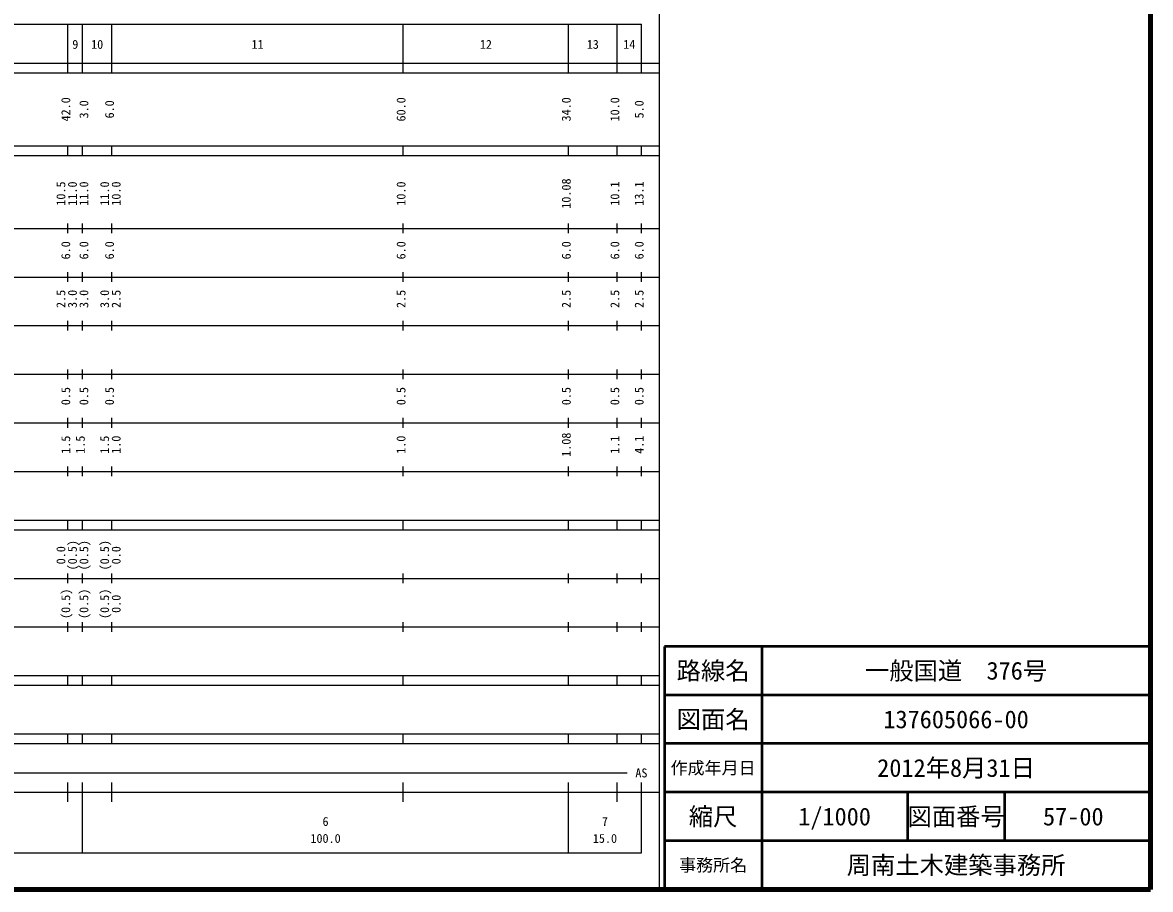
# Model space of a CAD drawing. Units: millimetres on the paper, enlarged 1000 times. Extents: x 40000 to 680000, y 20000 to 380000.
# Drawn here: x 447890 to 680000, y 20000 to 198357 of the extents above; entities that cross this region are included whole.
import ezdxf
from ezdxf.enums import TextEntityAlignment as Align

# ---------------------------------------------------------------- set-up
doc = ezdxf.new("R2010")
doc.units = ezdxf.units.MM
doc.header["$LTSCALE"] = 1000
for name, color, linetype, lineweight in [('M-TTL', 2, 'Continuous', 140), ('M-TTL-BAND', 7, 'Continuous', 25), ('M-TTL-FRAM', 2, 'Continuous', 50), ('M-TTL-LINE', 7, 'Continuous', 50)]:
    doc.layers.add(name, color=color, linetype=linetype, lineweight=lineweight)
doc.layers.add('M-TTL-TXT', color=7, linetype='Continuous')
doc.styles.add('ＭＳ ゴシック', font='')
doc.styles.get('ＭＳ ゴシック').set_extended_font_data('MS Gothic')

msp = doc.modelspace()

# ---------------------------------------------------------------- linework, layer by layer
at = {"layer": 'M-TTL'}
for p, q in [((680000, 20000), (680000, 380000)), ((40000, 20000), (680000, 20000))]:
    msp.add_line(p, q, dxfattribs=at)
at = {"layer": 'M-TTL-BAND'}
for p, q in [((579000, 20000), (579000, 370000)), ((60242, 198000), (575242, 198000)), ((457242, 188000), (457242, 198000)), ((460242, 188000), (460242, 198000)), ((466242, 188000), (466242, 198000)), ((526242, 188000), (526242, 198000)), ((560242, 188000), (560242, 198000)), ((570242, 188000), (570242, 198000)), ((575242, 188000), (575242, 198000)), ((40000, 190000), (579000, 190000)), ((40000, 188000), (579000, 188000)), ((40000, 173000), (579000, 173000)), ((457242, 171000), (457242, 173000)), ((460242, 171000), (460242, 173000)), ((466242, 171000), (466242, 173000)), ((526242, 171000), (526242, 173000)), ((560242, 171000), (560242, 173000)), ((570242, 171000), (570242, 173000)), ((575242, 171000), (575242, 173000)), ((40000, 171000), (579000, 171000)), ((40000, 156000), (579000, 156000)), ((457242, 155000), (457242, 157000)), ((460242, 155000), (460242, 157000)), ((466242, 155000), (466242, 157000)), ((526242, 155000), (526242, 157000)), ((560242, 155000), (560242, 157000)), ((570242, 155000), (570242, 157000)), ((575242, 155000), (575242, 157000)), ((457242, 145000), (457242, 147000)), ((460242, 145000), (460242, 147000)), ((466242, 145000), (466242, 147000)), ((526242, 145000), (526242, 147000)), ((560242, 145000), (560242, 147000)), ((570242, 145000), (570242, 147000)), ((575242, 145000), (575242, 147000)), ((46000, 146000), (579000, 146000)), ((457242, 135000), (457242, 137000)), ((460242, 135000), (460242, 137000)), ((466242, 135000), (466242, 137000)), ((526242, 135000), (526242, 137000)), ((560242, 135000), (560242, 137000)), ((570242, 135000), (570242, 137000)), ((575242, 135000), (575242, 137000)), ((52000, 136000), (579000, 136000)), ((46000, 126000), (579000, 126000)), ((457242, 125000), (457242, 127000)), ((460242, 125000), (460242, 127000)), ((466242, 125000), (466242, 127000)), ((526242, 125000), (526242, 127000)), ((560242, 125000), (560242, 127000)), ((570242, 125000), (570242, 127000)), ((575242, 125000), (575242, 127000)), ((457242, 115000), (457242, 117000)), ((460242, 115000), (460242, 117000)), ((466242, 115000), (466242, 117000)), ((526242, 115000), (526242, 117000)), ((560242, 115000), (560242, 117000)), ((570242, 115000), (570242, 117000)), ((575242, 115000), (575242, 117000)), ((52000, 116000), (579000, 116000)), ((457242, 105000), (457242, 107000)), ((460242, 105000), (460242, 107000)), ((466242, 105000), (466242, 107000)), ((526242, 105000), (526242, 107000)), ((560242, 105000), (560242, 107000)), ((570242, 105000), (570242, 107000)), ((575242, 105000), (575242, 107000)), ((46000, 106000), (579000, 106000)), ((40000, 96000), (579000, 96000)), ((457242, 94000), (457242, 96000)), ((460242, 94000), (460242, 96000)), ((466242, 94000), (466242, 96000)), ((526242, 94000), (526242, 96000)), ((560242, 94000), (560242, 96000)), ((570242, 94000), (570242, 96000)), ((575242, 94000), (575242, 96000)), ((40000, 94000), (579000, 94000)), ((49000, 84000), (579000, 84000)), ((457242, 83000), (457242, 85000)), ((460242, 83000), (460242, 85000)), ((466242, 83000), (466242, 85000)), ((526242, 83000), (526242, 85000)), ((560242, 83000), (560242, 85000)), ((570242, 83000), (570242, 85000)), ((575242, 83000), (575242, 85000)), ((457242, 73000), (457242, 75000)), ((460242, 73000), (460242, 75000)), ((466242, 73000), (466242, 75000)), ((526242, 73000), (526242, 75000)), ((560242, 73000), (560242, 75000)), ((570242, 73000), (570242, 75000)), ((575242, 73000), (575242, 75000)), ((40000, 74000), (579000, 74000)), ((40000, 64000), (579000, 64000)), ((457242, 62000), (457242, 64000)), ((460242, 62000), (460242, 64000)), ((466242, 62000), (466242, 64000)), ((526242, 62000), (526242, 64000)), ((560242, 62000), (560242, 64000)), ((570242, 62000), (570242, 64000)), ((575242, 62000), (575242, 64000)), ((40000, 62000), (579000, 62000)), ((40000, 52000), (579000, 52000)), ((457242, 50000), (457242, 52000)), ((460242, 50000), (460242, 52000)), ((466242, 50000), (466242, 52000)), ((526242, 50000), (526242, 52000)), ((560242, 50000), (560242, 52000)), ((570242, 50000), (570242, 52000)), ((575242, 50000), (575242, 52000)), ((40000, 50000), (579000, 50000)), ((63324, 44000), (572324, 44000)), ((457242, 38000), (457242, 42000)), ((460242, 27500), (460242, 42000)), ((466242, 38000), (466242, 42000)), ((526242, 38000), (526242, 42000)), ((560242, 27500), (560242, 42000)), ((570242, 38000), (570242, 42000)), ((575242, 27500), (575242, 42000)), ((40000, 40000), (579000, 40000)), ((60242, 27500), (575242, 27500))]:
    msp.add_line(p, q, dxfattribs=at)
at = {"layer": 'M-TTL-FRAM'}
for p, q in [((680000, 70000), (580000, 70000)), ((580000, 70000), (580000, 20000))]:
    msp.add_line(p, q, dxfattribs=at)
at = {"layer": 'M-TTL-LINE'}
for p, q in [((600000, 70000), (600000, 20000)), ((680000, 60000), (580000, 60000)), ((680000, 50000), (580000, 50000)), ((680000, 40000), (580000, 40000)), ((630000, 40000), (630000, 30000)), ((650000, 40000), (650000, 30000)), ((680000, 30000), (580000, 30000))]:
    msp.add_line(p, q, dxfattribs=at)

# ---------------------------------------------------------------- texts
at = {"layer": 'M-TTL-BAND', "style": 'ＭＳ ゴシック'}
for s, p in [('9', (458742, 192405)), ('10', (463242, 192405)), ('11', (496242, 192405)), ('12', (543242, 192405)), ('13', (565242, 192405)), ('14', (572742, 192405)), ('AS', (575242, 42500)), ('6', (510242, 32523)), ('7', (567742, 32523)), ('100.0', (510242, 29033)), ('15.0', (567742, 29033))]:
    msp.add_text(s, height=1833, dxfattribs=at).set_placement(p, align=Align.BOTTOM_CENTER)
for s, p in [('42.0', (458242, 180500)), ('3.0', (461971, 180500)), ('6.0', (467242, 180500)), ('60.0', (527242, 180500)), ('34.0', (561242, 180500)), ('10.0', (571242, 180500)), ('5.0', (576242, 180500)), ('10.5', (457242, 163174)), ('11.0', (459612, 163174)), ('11.0', (461971, 163174)), ('11.0', (466242, 163174)), ('10.0', (468612, 163174)), ('10.0', (527242, 163174)), ('10.08', (561242, 163174)), ('10.1', (571242, 163174)), ('13.1', (576242, 163174)), ('6.0', (458242, 151500)), ('6.0', (461971, 151500)), ('6.0', (467242, 151500)), ('6.0', (527242, 151500)), ('6.0', (561242, 151500)), ('6.0', (571242, 151500)), ('6.0', (576242, 151500)), ('2.5', (457242, 141500)), ('3.0', (459612, 141500)), ('3.0', (461971, 141500)), ('3.0', (466242, 141500)), ('2.5', (468612, 141500)), ('2.5', (527242, 141500)), ('2.5', (561242, 141500)), ('2.5', (571242, 141500)), ('2.5', (576242, 141500)), ('0.5', (458242, 121500)), ('0.5', (461971, 121500)), ('0.5', (467242, 121500)), ('0.5', (527242, 121500)), ('0.5', (561242, 121500)), ('0.5', (571242, 121500)), ('0.5', (576242, 121500)), ('1.08', (561242, 111500)), ('1.5', (458242, 111500)), ('1.5', (461242, 111500)), ('1.5', (466242, 111500)), ('1.0', (468612, 111500)), ('1.0', (527242, 111500)), ('1.1', (571242, 111500)), ('4.1', (576242, 111500)), ('(0.5)', (459612, 88764)), ('(0.5)', (461971, 88764)), ('(0.5)', (466242, 88764)), ('0.0', (457242, 88764)), ('0.0', (468612, 88764)), ('(0.5)', (458242, 78764)), ('(0.5)', (461971, 78764)), ('(0.5)', (466242, 78764)), ('0.0', (468612, 78764))]:
    msp.add_text(s, height=1833, rotation=90, dxfattribs=at).set_placement(p, align=Align.BOTTOM_CENTER)
at = {"layer": 'M-TTL-TXT', "style": 'ＭＳ ゴシック'}
for s, height, p in [('路線名', 3666, (590000, 65000)), ('一般国道\u3000376号', 3666, (640000, 65000)), ('図面名', 3666, (590000, 55000)), ('137605066-00', 3666, (640000, 55000)), ('作成年月日', 2566, (590000, 45000)), ('2012年8月31日', 3666, (640000, 45000)), ('縮尺', 3666, (590000, 35000)), ('縮尺', 3666, (590000, 35000)), ('図面番号', 3666, (640000, 35000)), ('図面番号', 3666, (640000, 35000)), ('1/1000', 3666, (615000, 35000)), ('57-00', 3666, (664125, 35000)), ('事務所名', 2566, (590000, 25000)), ('事務所名', 2566, (590000, 25000)), ('周南土木建築事務所', 3666, (640000, 25000))]:
    msp.add_text(s, height=height, dxfattribs=at).set_placement(p, align=Align.MIDDLE_CENTER)

doc.saveas('drawing.dxf')
